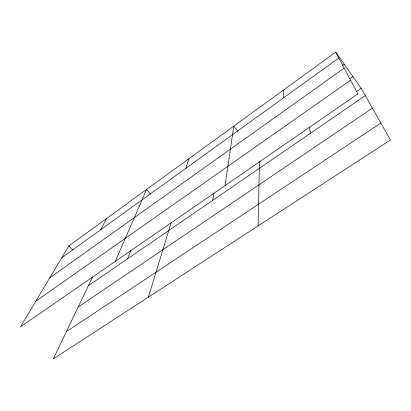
<?xml version="1.0" encoding="UTF-8"?>
<svg xmlns="http://www.w3.org/2000/svg" width="411" height="411" viewBox="0 0 411 411"><rect width="100%" height="100%" fill="white"/><g stroke="black" fill="none" stroke-linecap="round" stroke-linejoin="round"><path stroke-width="0.62" d="M258.108 225.906L259.449 161.718M225.023 185.623L233.808 126.12L237.707 131.068M212.667 200.378L214.039 192.908M148.366 297.158L171.351 222.115M185.864 168.299L188.865 158.754M127.42 258.894L130.883 250.273M115.291 261.401L146.532 189.492L150.621 194.198M92.501 277.06L53.317 358.875L390.45 139.976L361.161 88.293L335.72 52.125L68.822 245.912L20.55 326.827L357.858 93.893L335.72 52.125M100.685 229.718L106.583 218.493M61.722 257.81L338.839 58.008M342.666 65.334L344.228 64.219M49.762 277.857L344.197 68.118M349.725 78.732L352.874 76.513M35.87 301.145L350.588 80.181M356.44 91.566L361.161 88.293M88.365 285.696L365.307 95.609M78.157 307.007L372.417 108.155M66.33 331.708L380.874 123.074M68.822 245.912L72.665 249.98M309.226 127.076L310.536 133.205M283.097 90.333L283.878 97.633"/></g></svg>
